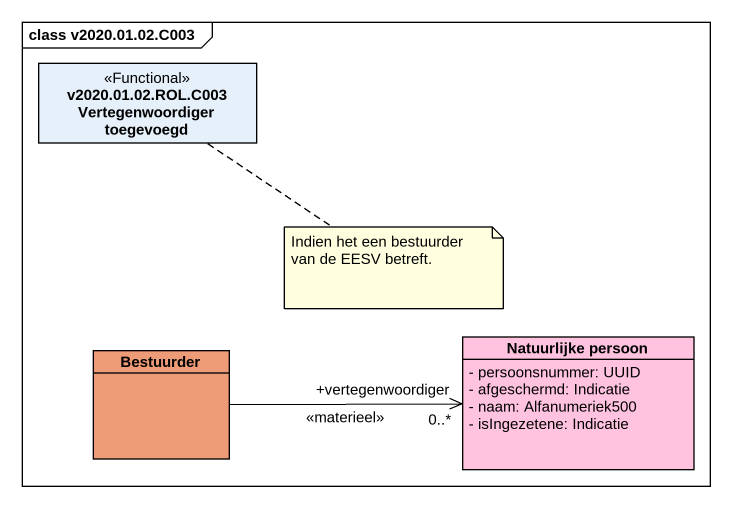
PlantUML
@startuml
mainframe class v2020.01.02.C003
hide circle
hide empty members
skinparam classAttributeIconSize 0
class "v2020.01.02.ROL.C003 Vertegenwoordiger toegevoegd" as v2020_01_02_ROL_C003 <<Functional>>
class Bestuurder #EE9B78
class "Natuurlijke persoon" as Natuurlijke_persoon #FFC3DF {
  - persoonsnummer: UUID
  - afgeschermd: Indicatie
  - naam: Alfanumeriek500
  - isIngezetene: Indicatie
}
Bestuurder -right-> "+vertegenwoordiger\n0..*" Natuurlijke_persoon : <<materieel>>
note bottom of v2020_01_02_ROL_C003 : Indien het een bestuurder van de EESV betreft.
@enduml
